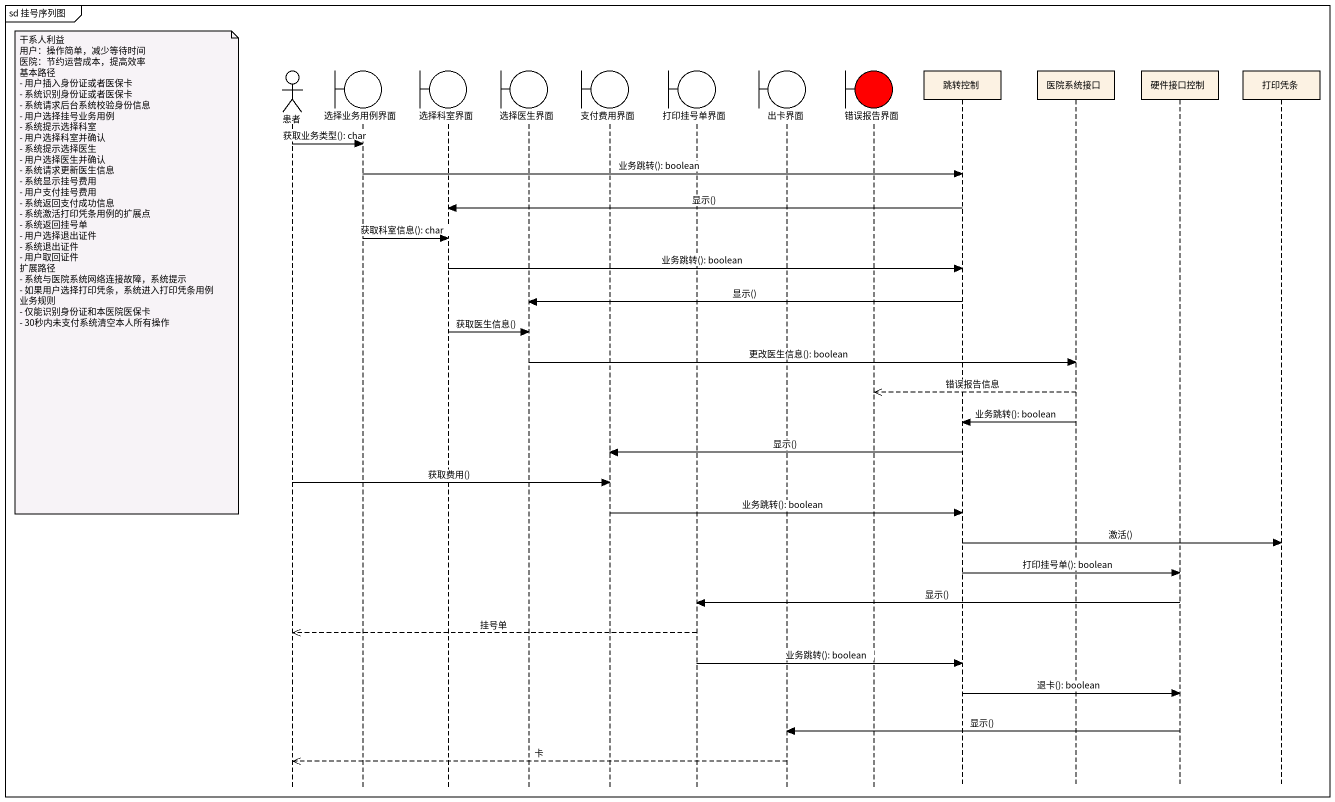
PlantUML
@startuml
mainframe sd 挂号序列图
hide footbox
actor 患者
boundary 选择业务用例界面
boundary 选择科室界面
boundary 选择医生界面
boundary 支付费用界面
boundary 打印挂号单界面
boundary 出卡界面
boundary 错误报告界面 #FF0000
participant 跳转控制
participant 医院系统接口
participant 硬件接口控制
participant 打印凭条

患者 -> 选择业务用例界面 : 获取业务类型(): char
选择业务用例界面 -> 跳转控制 : 业务跳转(): boolean
跳转控制 -> 选择科室界面 : 显示()
选择业务用例界面 -> 选择科室界面 : 获取科室信息(): char
选择科室界面 -> 跳转控制 : 业务跳转(): boolean
note left of 患者
  干系人利益
  用户：操作简单，减少等待时间
  医院：节约运营成本，提高效率
  基本路径
  - 用户插入身份证或者医保卡
  - 系统识别身份证或者医保卡
  - 系统请求后台系统校验身份信息
  - 用户选择挂号业务用例
  - 系统提示选择科室
  - 用户选择科室并确认
  - 系统提示选择医生
  - 用户选择医生并确认
  - 系统请求更新医生信息
  - 系统显示挂号费用
  - 用户支付挂号费用
  - 系统返回支付成功信息
  - 系统激活打印凭条用例的扩展点
  - 系统返回挂号单
  - 用户选择退出证件
  - 系统退出证件
  - 用户取回证件
  扩展路径
  - 系统与医院系统网络连接故障，系统提示
  - 如果用户选择打印凭条，系统进入打印凭条用例
  业务规则
  - 仅能识别身份证和本医院医保卡
  - 30秒内未支付系统清空本人所有操作
end note
跳转控制 -> 选择医生界面 : 显示()
选择科室界面 -> 选择医生界面 : 获取医生信息()
选择医生界面 -> 医院系统接口 : 更改医生信息(): boolean
医院系统接口 -->> 错误报告界面 : 错误报告信息
医院系统接口 -> 跳转控制 : 业务跳转(): boolean
跳转控制 -> 支付费用界面 : 显示()
患者 -> 支付费用界面 : 获取费用()
支付费用界面 -> 跳转控制 : 业务跳转(): boolean
跳转控制 -> 打印凭条 : 激活()
跳转控制 -> 硬件接口控制 : 打印挂号单(): boolean
硬件接口控制 -> 打印挂号单界面 : 显示()
打印挂号单界面 -->> 患者 : 挂号单
打印挂号单界面 -> 跳转控制 : 业务跳转(): boolean
跳转控制 -> 硬件接口控制 : 退卡(): boolean
硬件接口控制 -> 出卡界面 : 显示()
出卡界面 -->> 患者 : 卡
@enduml
